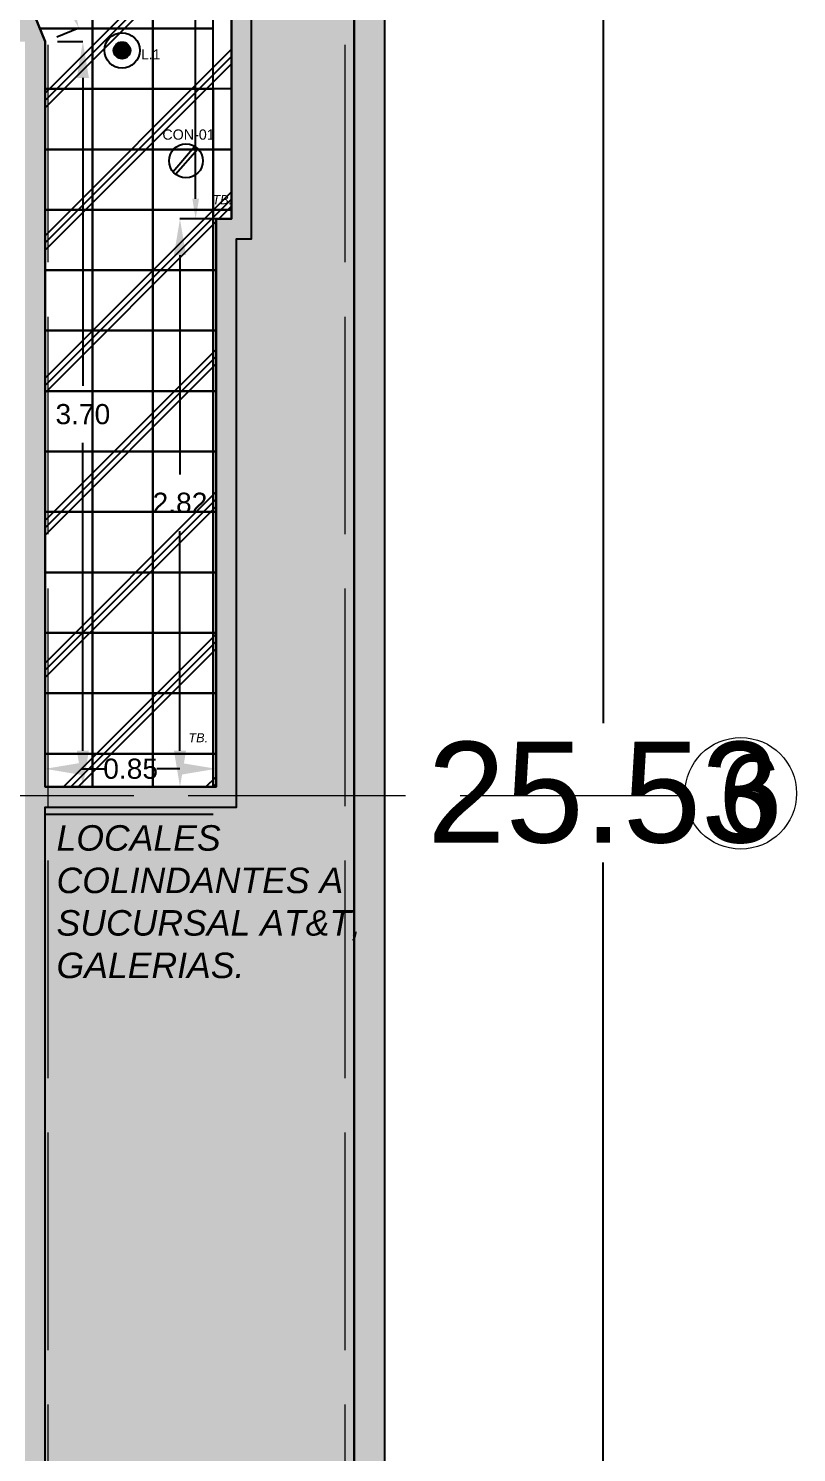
# Model space of a CAD drawing. Header units: millimetres. Extents: x 10930 to 21977, y 3767 to 7635.
# Drawn here: x 10978.01 to 10981.83, y 3805.53 to 3812.6 of the extents above; entities that cross this region are included whole.
import ezdxf

# ---------------------------------------------------------------- set-up
doc = ezdxf.new("R2010")
doc.units = ezdxf.units.MM
doc.linetypes.add('ACAD_ISO02W100', pattern=[15, 12, -3])
for name, color, linetype, lineweight in [('CONTACTOS', 40, 'Continuous', 18), ('COTAS', 161, 'ACAD_ISO02W100', 20), ('LUMINARIAS', 3, 'Continuous', 18), ('MURO TABLAROKA', 253, 'Continuous', 25), ('PLAFON', 151, 'Continuous', 25)]:
    doc.layers.add(name, color=color, linetype=linetype, lineweight=lineweight)
for name, color, linetype in [('LOCALES COLINDANTES', 50, 'Continuous'), ('MEDIDAS.', 75, 'Continuous'), ('MUROS - ARQ.', 251, 'Continuous'), ('MUROS ACABADO.', 201, 'Continuous'), ('PISO PATIO DE SERVICIO', 132, 'Continuous'), ('PISO PATIO PUBLICO', 142, 'Continuous')]:
    doc.layers.add(name, color=color, linetype=linetype)
doc.styles.get("Standard").update_dxf_attribs({"font": 'arial.ttf'})
doc.dimstyles.get("Standard").update_dxf_attribs({"dimtxt": 0.15, "dimasz": 0.18, "dimexe": 0.18, "dimexo": 0.0625, "dimgap": 0.09, "dimtad": 0, "dimtih": 1, "dimtoh": 1, "dimzin": 0, "dimdsep": 46, "dimtxsty": 'Standard', "dimblk2": 'ARCHTICK', "dimcen": 0.09, "dimadec": 0, "dimazin": 0, "dimtfac": 1, "dimtofl": 0, "dimtmove": 0, "dimatfit": 3, "dimfxl": 1, "dimtolj": 1, "dimtzin": 0, "dimarcsym": 0})

# ---------------------------------------------------------------- blocks, each defined once
blk = doc.blocks.new('*D41')
at = {"layer": 'Defpoints', "color": 0, "transparency": 16777216}
for p in [(10978.9467, 3808.9229), (10978.0967, 3808.833), (10978.9467, 3808.833)]:
    blk.add_point(p, dxfattribs=at)
at = {"layer": 'MEDIDAS.', "color": 0, "lineweight": -2, "transparency": 16777216}
for p, q in [((10978.0967, 3808.8955), (10978.0967, 3808.9229)), ((10978.2767, 3808.9229), (10978.3914, 3808.9229)), ((10978.7667, 3808.9229), (10978.652, 3808.9229)), ((10978.9467, 3808.8955), (10978.9467, 3808.9229))]:
    blk.add_line(p, q, dxfattribs=at)
at = {"layer": 'MEDIDAS.', "color": 0, "transparency": 16777216}
for points in [[(10978.2767, 3808.9529), (10978.2767, 3808.8929), (10978.0967, 3808.9229)], [(10978.7667, 3808.9529), (10978.7667, 3808.8929), (10978.9467, 3808.9229)]]:
    blk.add_solid(points, dxfattribs=at)
at = {"layer": 'MEDIDAS.', "color": 0, "transparency": 16777216, "insert": (10978.5217, 3808.9229), "char_height": 0.1, "attachment_point": 5}
blk.add_mtext('\\A1;0.85', dxfattribs=at)
blk = doc.blocks.new('_ArchTick')
at = {"color": 0, "linetype": 'ByBlock', "const_width": 0.15}
blk.add_lwpolyline([(-0.5, -0.5), (0.5, 0.5)], dxfattribs=at)
blk = doc.blocks.new('*D42')
at = {"layer": 'Defpoints', "color": 0, "transparency": 16777216}
for p in [(10978.9467, 3811.653), (10978.7667, 3808.833), (10978.9467, 3808.833)]:
    blk.add_point(p, dxfattribs=at)
at = {"layer": 'MEDIDAS.', "color": 0, "lineweight": -2, "transparency": 16777216}
for p, q in [((10978.8842, 3811.653), (10978.7667, 3811.653)), ((10978.7667, 3811.473), (10978.7667, 3810.3841)), ((10978.7667, 3809.013), (10978.7667, 3810.102)), ((10978.8842, 3808.833), (10978.7667, 3808.833))]:
    blk.add_line(p, q, dxfattribs=at)
at = {"layer": 'MEDIDAS.', "color": 0, "transparency": 16777216}
for points in [[(10978.7367, 3811.473), (10978.7967, 3811.473), (10978.7667, 3811.653)], [(10978.7367, 3809.013), (10978.7967, 3809.013), (10978.7667, 3808.833)]]:
    blk.add_solid(points, dxfattribs=at)
at = {"layer": 'MEDIDAS.', "color": 0, "transparency": 16777216, "insert": (10978.7667, 3810.243), "char_height": 0.1, "attachment_point": 5}
blk.add_mtext('\\A1;2.82', dxfattribs=at)
blk = doc.blocks.new('*D43')
at = {"layer": 'Defpoints', "color": 0, "transparency": 16777216}
for p in [(10978.0967, 3812.533), (10978.2844, 3812.533), (10978.0967, 3808.833)]:
    blk.add_point(p, dxfattribs=at)
at = {"layer": 'MEDIDAS.', "color": 0, "lineweight": -2, "transparency": 16777216}
for p, q in [((10978.1592, 3812.533), (10978.2844, 3812.533)), ((10978.2844, 3812.353), (10978.2844, 3810.8241)), ((10978.2844, 3809.013), (10978.2844, 3810.5419)), ((10978.1592, 3808.833), (10978.2844, 3808.833))]:
    blk.add_line(p, q, dxfattribs=at)
at = {"layer": 'MEDIDAS.', "color": 0, "transparency": 16777216}
for points in [[(10978.2544, 3812.353), (10978.3144, 3812.353), (10978.2844, 3812.533)], [(10978.2544, 3809.013), (10978.3144, 3809.013), (10978.2844, 3808.833)]]:
    blk.add_solid(points, dxfattribs=at)
at = {"layer": 'MEDIDAS.', "color": 0, "transparency": 16777216, "insert": (10978.2844, 3810.683), "char_height": 0.1, "attachment_point": 5}
blk.add_mtext('\\A1;3.70', dxfattribs=at)
blk = doc.blocks.new('*D44')
at = {"layer": 'Defpoints', "color": 0, "transparency": 16777216}
for p in [(10978.8445, 3816.098), (10979.0221, 3816.098), (10979.0221, 3811.653)]:
    blk.add_point(p, dxfattribs=at)
at = {"layer": 'MEDIDAS.', "color": 0, "lineweight": -2, "transparency": 16777216}
for p, q in [((10978.9596, 3816.098), (10978.8445, 3816.098)), ((10978.8445, 3815.998), (10978.8445, 3814.0164)), ((10978.8445, 3811.753), (10978.8445, 3813.7347)), ((10978.9596, 3811.653), (10978.8445, 3811.653))]:
    blk.add_line(p, q, dxfattribs=at)
at = {"layer": 'MEDIDAS.', "color": 0, "transparency": 16777216}
for points in [[(10978.8279, 3815.998), (10978.8612, 3815.998), (10978.8445, 3816.098)], [(10978.8279, 3811.753), (10978.8612, 3811.753), (10978.8445, 3811.653)]]:
    blk.add_solid(points, dxfattribs=at)
at = {"layer": 'MEDIDAS.', "color": 0, "transparency": 16777216, "insert": (10978.8445, 3813.8755), "char_height": 0.1, "attachment_point": 5}
blk.add_mtext('\\A1;4.45', dxfattribs=at)
blk = doc.blocks.new('*D45')
at = {"layer": 'Defpoints', "color": 0, "transparency": 16777216}
for p in [(10977.6617, 3813.5981), (10978.2644, 3812.6015), (10978.0967, 3812.533)]:
    blk.add_point(p, dxfattribs=at)
at = {"layer": 'MEDIDAS.', "color": 0, "lineweight": -2, "transparency": 16777216}
for p, q in [((10977.7196, 3813.6217), (10977.8294, 3813.6665)), ((10977.8974, 3813.4999), (10977.9956, 3813.2597)), ((10978.1963, 3812.7681), (10978.1108, 3812.9776)), ((10978.1546, 3812.5567), (10978.2644, 3812.6015))]:
    blk.add_line(p, q, dxfattribs=at)
at = {"layer": 'MEDIDAS.', "color": 0, "transparency": 16777216}
for points in [[(10977.9252, 3813.5112), (10977.8697, 3813.4886), (10977.8294, 3813.6665)], [(10978.2241, 3812.7795), (10978.1685, 3812.7568), (10978.2644, 3812.6015)]]:
    blk.add_solid(points, dxfattribs=at)
at = {"layer": 'MEDIDAS.', "color": 0, "transparency": 16777216, "insert": (10978.0532, 3813.1186), "char_height": 0.1, "attachment_point": 5}
blk.add_mtext('\\A1;1.15', dxfattribs=at)
blk = doc.blocks.new('*D69')
at = {"layer": 'Defpoints', "color": 0, "transparency": 16777216}
for p in [(10979.6321, 3821.568), (10979.6321, 3796.039), (10980.8686, 3796.039)]:
    blk.add_point(p, dxfattribs=at)
at = {"layer": 'MEDIDAS.', "color": 0, "lineweight": -2, "transparency": 16777216}
for p, q in [((10979.6321, 3821.568), (10980.8686, 3821.568)), ((10980.8686, 3821.388), (10980.8686, 3809.149)), ((10980.8686, 3796.219), (10980.8686, 3808.4581)), ((10979.6321, 3796.039), (10980.8686, 3796.039))]:
    blk.add_line(p, q, dxfattribs=at)
at = {"layer": 'MEDIDAS.', "color": 0, "transparency": 16777216}
for points in [[(10980.8386, 3821.388), (10980.8986, 3821.388), (10980.8686, 3821.568)], [(10980.8386, 3796.219), (10980.8986, 3796.219), (10980.8686, 3796.039)]]:
    blk.add_solid(points, dxfattribs=at)
at = {"layer": 'MEDIDAS.', "color": 0, "transparency": 16777216, "insert": (10980.8686, 3808.8035), "char_height": 0.5, "attachment_point": 5}
blk.add_mtext('\\A1;25.53', dxfattribs=at)
blk = doc.blocks.new('CONTACTO')
at = {"layer": 'CONTACTOS', "lineweight": -3}
for p, q in [((10969.1289, 3793.7906), (10969.2377, 3793.9163)), ((10969.143, 3793.7778), (10969.2535, 3793.9045))]:
    blk.add_line(p, q, dxfattribs=at)
blk.add_circle((10969.1947, 3793.8441), 0.0841, dxfattribs=at)
at = {"layer": 'CONTACTOS', "color": 7}
blk.add_text('CON-01', height=0.05069, dxfattribs=at).set_placement((10969.0776, 3793.9495))
blk = doc.blocks.new('ll-1')
at = {"layer": 'LUMINARIAS', "lineweight": -3}
h = blk.add_hatch(color=256, dxfattribs=at)
h.dxf.hatch_style = 1
edge = h.paths.add_edge_path()
edge.add_arc((10972.75, 3796.442), 0.0592, 0, 360)
for radius in [0.125, 0.0592]:
    blk.add_circle((10972.75, 3796.442), radius, dxfattribs=at)
at = {"layer": 'LUMINARIAS', "color": 10}
blk.add_text('L.1', height=0.0699, dxfattribs=at).set_placement((10972.885, 3796.379))
blk = doc.blocks.new('piso de patio de servicio')
at = {"layer": 'PISO PATIO DE SERVICIO', "color": 254}
for points in [[(10978.0701, 3812.598), (10978.3321, 3812.598), (10978.3321, 3812.898), (10978.0321, 3812.898), (10978.0321, 3812.6912)], [(10978.0967, 3812.298), (10978.3321, 3812.298), (10978.3321, 3812.598), (10978.0701, 3812.598)], [(10978.0967, 3811.998), (10978.3321, 3811.998), (10978.3321, 3812.298), (10978.0967, 3812.298)], [(10978.0967, 3811.698), (10978.3321, 3811.698), (10978.3321, 3811.998), (10978.0967, 3811.998)], [(10978.0967, 3811.398), (10978.3321, 3811.398), (10978.3321, 3811.698), (10978.0967, 3811.698)], [(10979.0221, 3811.653), (10979.0221, 3811.698), (10978.9321, 3811.698), (10978.9321, 3811.398), (10978.9467, 3811.398)], [(10978.0967, 3811.098), (10978.3321, 3811.098), (10978.3321, 3811.398), (10978.0967, 3811.398)], [(10978.0967, 3810.798), (10978.3321, 3810.798), (10978.3321, 3811.098), (10978.0967, 3811.098)], [(10978.0967, 3810.498), (10978.3321, 3810.498), (10978.3321, 3810.798), (10978.0967, 3810.798)], [(10978.0967, 3810.198), (10978.3321, 3810.198), (10978.3321, 3810.498), (10978.0967, 3810.498)], [(10978.0967, 3809.898), (10978.3321, 3809.898), (10978.3321, 3810.198), (10978.0967, 3810.198)], [(10978.0967, 3809.598), (10978.3321, 3809.598), (10978.3321, 3809.898), (10978.0967, 3809.898)], [(10978.0967, 3809.298), (10978.3321, 3809.298), (10978.3321, 3809.598), (10978.0967, 3809.598)], [(10978.0967, 3808.998), (10978.3321, 3808.998), (10978.3321, 3809.298), (10978.0967, 3809.298)], [(10978.3321, 3808.833), (10978.3321, 3808.998), (10978.0967, 3808.998)], [(10978.6321, 3808.833), (10978.6321, 3808.998), (10978.3321, 3808.998), (10978.3321, 3808.833)], [(10978.9321, 3808.833), (10978.9321, 3808.998), (10978.6321, 3808.998), (10978.6321, 3808.833)]]:
    blk.add_lwpolyline(points, dxfattribs=at)
for points in [[(10978.3321, 3812.598), (10978.6321, 3812.598), (10978.6321, 3812.898), (10978.3321, 3812.898)], [(10978.6321, 3812.598), (10978.9321, 3812.598), (10978.9321, 3812.898), (10978.6321, 3812.898)], [(10978.3321, 3812.298), (10978.6321, 3812.298), (10978.6321, 3812.598), (10978.3321, 3812.598)], [(10978.6321, 3812.298), (10978.9321, 3812.298), (10978.9321, 3812.598), (10978.6321, 3812.598)], [(10978.3321, 3811.998), (10978.6321, 3811.998), (10978.6321, 3812.298), (10978.3321, 3812.298)], [(10978.6321, 3811.998), (10978.9321, 3811.998), (10978.9321, 3812.298), (10978.6321, 3812.298)], [(10978.9321, 3811.998), (10979.0221, 3811.998), (10979.0221, 3812.298), (10978.9321, 3812.298)], [(10978.3321, 3811.698), (10978.6321, 3811.698), (10978.6321, 3811.998), (10978.3321, 3811.998)], [(10978.6321, 3811.698), (10978.9321, 3811.698), (10978.9321, 3811.998), (10978.6321, 3811.998)], [(10978.9321, 3811.698), (10979.0221, 3811.698), (10979.0221, 3811.998), (10978.9321, 3811.998)], [(10978.3321, 3811.398), (10978.6321, 3811.398), (10978.6321, 3811.698), (10978.3321, 3811.698)], [(10978.6321, 3811.398), (10978.9321, 3811.398), (10978.9321, 3811.698), (10978.6321, 3811.698)], [(10978.3321, 3811.098), (10978.6321, 3811.098), (10978.6321, 3811.398), (10978.3321, 3811.398)], [(10978.6321, 3811.098), (10978.9321, 3811.098), (10978.9321, 3811.398), (10978.6321, 3811.398)], [(10978.9321, 3811.098), (10978.9467, 3811.098), (10978.9467, 3811.398), (10978.9321, 3811.398)], [(10978.3321, 3810.798), (10978.6321, 3810.798), (10978.6321, 3811.098), (10978.3321, 3811.098)], [(10978.6321, 3810.798), (10978.9321, 3810.798), (10978.9321, 3811.098), (10978.6321, 3811.098)], [(10978.9321, 3810.798), (10978.9467, 3810.798), (10978.9467, 3811.098), (10978.9321, 3811.098)], [(10978.3321, 3810.498), (10978.6321, 3810.498), (10978.6321, 3810.798), (10978.3321, 3810.798)], [(10978.6321, 3810.498), (10978.9321, 3810.498), (10978.9321, 3810.798), (10978.6321, 3810.798)], [(10978.9321, 3810.498), (10978.9467, 3810.498), (10978.9467, 3810.798), (10978.9321, 3810.798)], [(10978.3321, 3810.198), (10978.6321, 3810.198), (10978.6321, 3810.498), (10978.3321, 3810.498)], [(10978.6321, 3810.198), (10978.9321, 3810.198), (10978.9321, 3810.498), (10978.6321, 3810.498)], [(10978.9321, 3810.198), (10978.9467, 3810.198), (10978.9467, 3810.498), (10978.9321, 3810.498)], [(10978.3321, 3809.898), (10978.6321, 3809.898), (10978.6321, 3810.198), (10978.3321, 3810.198)], [(10978.6321, 3809.898), (10978.9321, 3809.898), (10978.9321, 3810.198), (10978.6321, 3810.198)], [(10978.9321, 3809.898), (10978.9467, 3809.898), (10978.9467, 3810.198), (10978.9321, 3810.198)], [(10978.3321, 3809.598), (10978.6321, 3809.598), (10978.6321, 3809.898), (10978.3321, 3809.898)], [(10978.6321, 3809.598), (10978.9321, 3809.598), (10978.9321, 3809.898), (10978.6321, 3809.898)], [(10978.9321, 3809.598), (10978.9467, 3809.598), (10978.9467, 3809.898), (10978.9321, 3809.898)], [(10978.3321, 3809.298), (10978.6321, 3809.298), (10978.6321, 3809.598), (10978.3321, 3809.598)], [(10978.6321, 3809.298), (10978.9321, 3809.298), (10978.9321, 3809.598), (10978.6321, 3809.598)], [(10978.9321, 3809.298), (10978.9467, 3809.298), (10978.9467, 3809.598), (10978.9321, 3809.598)], [(10978.3321, 3808.998), (10978.6321, 3808.998), (10978.6321, 3809.298), (10978.3321, 3809.298)], [(10978.6321, 3808.998), (10978.9321, 3808.998), (10978.9321, 3809.298), (10978.6321, 3809.298)], [(10978.9321, 3808.998), (10978.9467, 3808.998), (10978.9467, 3809.298), (10978.9321, 3809.298)], [(10978.9321, 3808.833), (10978.9467, 3808.833), (10978.9467, 3808.998), (10978.9321, 3808.998)]]:
    blk.add_lwpolyline(points, close=True, dxfattribs=at)
at = {"layer": 'PISO PATIO PUBLICO', "color": 254}
blk.add_lwpolyline([(10977.1321, 3814.548), (10978.2117, 3814.548), (10978.2117, 3814.448), (10977.1321, 3814.4481), (10977.1321, 3813.5981), (10977.6617, 3813.5981), (10978.0967, 3812.533), (10978.0967, 3808.833), (10978.9467, 3808.833), (10978.9467, 3811.653), (10979.0221, 3811.653), (10979.0221, 3816.098), (10978.0321, 3816.098)], dxfattribs=at)

msp = doc.modelspace()

# ---------------------------------------------------------------- hatches: boundary and pattern name
at = {"layer": 'LOCALES COLINDANTES'}
h = msp.add_hatch(color=9, dxfattribs=at)
h.dxf.hatch_style = 1
h.paths.add_polyline_path([(10979.6321, 3796.039), (10979.6321, 3821.568), (10967.3367, 3821.568), (10967.3367, 3796.039), (10967.1867, 3796.039), (10967.1867, 3821.718), (10979.7821, 3821.718), (10979.7821, 3796.039)])
h = msp.add_hatch(color=254, dxfattribs=at)
h.dxf.hatch_style = 1
h.paths.add_polyline_path([(10979.4321, 3817.998), (10979.6321, 3817.998), (10979.6321, 3796.039), (10978.0967, 3796.039), (10978.0967, 3796.439), (10977.6967, 3796.439), (10977.6967, 3796.2849), (10977.5754, 3796.2849), (10977.1467, 3796.1914), (10977.1467, 3796.789), (10977.3467, 3796.789), (10977.3467, 3796.899), (10977.8913, 3796.899), (10978.0967, 3800.5802), (10978.0967, 3808.733), (10979.0467, 3808.733), (10979.0467, 3811.553), (10979.1221, 3811.553), (10979.1221, 3816.098), (10979.4321, 3816.098)])
at = {"layer": 'MURO TABLAROKA'}
h = msp.add_hatch(color=251, dxfattribs=at)
h.dxf.hatch_style = 1
h.paths.add_polyline_path([(10977.6967, 3796.039), (10977.6967, 3796.2849), (10977.5754, 3796.2849), (10977.1467, 3796.1914), (10977.1467, 3796.789), (10977.3467, 3796.789), (10977.3467, 3796.899), (10977.8913, 3796.899), (10978.0967, 3800.5802), (10978.0967, 3808.733), (10979.0467, 3808.733), (10979.0467, 3811.553), (10979.1221, 3811.553), (10979.1221, 3816.098), (10979.4321, 3816.098), (10979.4321, 3817.998), (10979.6321, 3817.998), (10979.6321, 3821.568), (10976.6141, 3821.568), (10968.7067, 3818.6277), (10968.7067, 3818.521), (10976.6321, 3821.468), (10976.6321, 3819.998), (10977.3221, 3819.998), (10977.3221, 3820.018), (10977.3521, 3820.018), (10977.3521, 3820.118), (10976.7321, 3820.118), (10976.7321, 3821.468), (10978.0321, 3821.468), (10978.0321, 3820.0202), (10978.0621, 3820.0202), (10978.0621, 3819.998), (10978.1621, 3819.998), (10978.1621, 3820.018), (10978.1921, 3820.018), (10978.1921, 3821.468), (10979.5321, 3821.468), (10979.5321, 3820.118), (10978.8721, 3820.118), (10978.8721, 3820.018), (10978.9021, 3820.018), (10978.9021, 3819.998), (10979.5321, 3819.998), (10979.5321, 3818.098), (10979.3321, 3818.098), (10979.3321, 3816.198), (10978.0321, 3816.198), (10978.0321, 3816.098), (10979.0221, 3816.098), (10979.0221, 3811.653), (10978.9467, 3811.653), (10978.9467, 3808.833), (10978.0967, 3808.833), (10978.0967, 3812.533), (10977.6617, 3813.5981), (10977.1317, 3813.5981), (10977.1317, 3814.4481), (10978.2117, 3814.448), (10978.2117, 3814.548), (10977.0417, 3814.548), (10977.0417, 3814.513), (10977.0267, 3814.513), (10977.0267, 3812.633), (10977.3967, 3812.633), (10977.3967, 3812.533), (10977.9967, 3812.533), (10977.9967, 3800.583), (10977.7967, 3796.999), (10977.2467, 3796.999), (10977.2467, 3796.889), (10977.1467, 3796.889), (10977.1467, 3796.939), (10977.0467, 3796.939), (10977.0467, 3796.039), (10977.1467, 3796.039), (10977.1467, 3796.089), (10977.5967, 3796.1872), (10977.5967, 3796.039)])
at = {"layer": 'PLAFON'}
h = msp.add_hatch(dxfattribs=at)
h.set_pattern_fill('JIS_RC_10', color=142, scale=0.05)
h.paths.add_polyline_path([(10976.6321, 3821.468), (10968.7067, 3818.521), (10967.4367, 3818.521), (10967.4367, 3815.681), (10967.4567, 3815.681), (10967.4567, 3815.081), (10968.4067, 3815.081), (10968.4067, 3815.681), (10973.4067, 3815.681), (10973.4067, 3816.281), (10974.6067, 3816.281), (10974.6067, 3815.681), (10977.1267, 3815.681), (10977.1267, 3815.096), (10977.0417, 3815.096), (10977.0417, 3815.131), (10977.0267, 3815.131), (10977.0267, 3814.513), (10977.0417, 3814.513), (10977.0417, 3814.548), (10978.2117, 3814.548), (10978.2117, 3814.448), (10977.1317, 3814.4481), (10977.1317, 3813.5981), (10977.6617, 3813.5981), (10978.0967, 3812.533), (10978.0967, 3808.833), (10978.9467, 3808.833), (10978.9467, 3811.653), (10979.0221, 3811.653), (10979.0221, 3816.098), (10978.0321, 3816.098), (10978.0321, 3816.198), (10979.3321, 3816.198), (10979.3321, 3818.098), (10979.5321, 3818.098), (10979.5321, 3819.998), (10978.9021, 3819.998), (10978.9021, 3820.018), (10978.8721, 3820.018), (10978.8721, 3820.118), (10979.5321, 3820.118), (10979.5321, 3821.468), (10978.1921, 3821.468), (10978.1921, 3820.018), (10978.1621, 3820.018), (10978.1621, 3819.998), (10978.0621, 3819.998), (10978.0621, 3820.0202), (10978.0321, 3820.0202), (10978.0321, 3821.468), (10976.7321, 3821.468), (10976.7321, 3820.118), (10977.3521, 3820.118), (10977.3521, 3820.018), (10977.3221, 3820.018), (10977.3221, 3819.998), (10976.6321, 3819.998)])

# ---------------------------------------------------------------- linework, layer by layer
at = {"layer": 'COTAS', "color": 10, "linetype": 'ACAD_ISO02W100', "ltscale": 0.09}
for p, q in [((10978.1112, 3823.3173), (10978.1112, 3794.9232)), ((10979.5844, 3823.3173), (10979.5844, 3794.9232))]:
    msp.add_line(p, q, dxfattribs=at)
at = {"layer": 'COTAS', "color": 1, "ltscale": 0.09}
msp.add_line((10981.237, 3808.7893), (10965.8725, 3808.7893), dxfattribs=at)
at = {"layer": 'COTAS', "color": 142}
msp.add_circle((10981.551, 3808.8012), 0.2769, dxfattribs=at)
at = {"layer": 'LOCALES COLINDANTES', "color": 2}
msp.add_lwpolyline([(10979.6321, 3796.039), (10979.6321, 3821.568), (10967.3367, 3821.568), (10967.3367, 3796.039), (10967.1867, 3796.039), (10967.1867, 3821.718), (10979.7821, 3821.718), (10979.7821, 3796.039)], close=True, dxfattribs=at)
at = {"layer": 'LOCALES COLINDANTES', "color": 9}
msp.add_lwpolyline([(10979.6321, 3796.039), (10979.6321, 3821.568), (10967.3367, 3821.568), (10967.3367, 3796.039), (10967.1867, 3796.039), (10967.1867, 3821.718), (10979.7821, 3821.718), (10979.7821, 3796.039)], close=True, dxfattribs=at)
at = {"layer": 'LOCALES COLINDANTES', "color": 254}
msp.add_lwpolyline([(10979.4321, 3817.998), (10979.6321, 3817.998), (10979.6321, 3796.039), (10978.0967, 3796.039), (10978.0967, 3796.439), (10977.6967, 3796.439), (10977.6967, 3796.2849), (10977.5754, 3796.2849), (10977.1467, 3796.1914), (10977.1467, 3796.789), (10977.3467, 3796.789), (10977.3467, 3796.899), (10977.8913, 3796.899), (10978.0967, 3800.5802), (10978.0967, 3808.733), (10979.0467, 3808.733), (10979.0467, 3811.553), (10979.1221, 3811.553), (10979.1221, 3816.098), (10979.4321, 3816.098), (10979.4321, 3817.998)], dxfattribs=at)
at = {"layer": 'MURO TABLAROKA', "color": 251}
for points in [[(10979.0221, 3816.098), (10979.0221, 3811.653), (10978.9467, 3811.653), (10978.9467, 3808.833), (10978.0967, 3808.833), (10978.0967, 3812.533), (10977.6617, 3813.5981)], [(10978.0967, 3800.5802), (10978.0967, 3808.733), (10979.0467, 3808.733), (10979.0467, 3811.553), (10979.1221, 3811.553), (10979.1221, 3816.098)]]:
    msp.add_lwpolyline(points, dxfattribs=at)
at = {"layer": 'MUROS - ARQ.', "color": 251}
for points in [[(10979.0221, 3814.548), (10979.0221, 3811.653), (10978.9467, 3811.653), (10978.9467, 3808.833), (10978.0967, 3808.833), (10978.0967, 3812.533), (10977.6617, 3813.5981)], [(10978.0967, 3800.5802), (10978.0967, 3808.733), (10979.0467, 3808.733), (10979.0467, 3808.833), (10979.0467, 3811.553), (10979.1221, 3811.553), (10979.1221, 3814.548)]]:
    msp.add_lwpolyline(points, dxfattribs=at)
at = {"layer": 'PISO PATIO DE SERVICIO', "color": 254}
for points in [[(10978.0967, 3808.698), (10978.3321, 3808.698)], [(10978.3321, 3808.698), (10978.6321, 3808.698)], [(10978.6321, 3808.698), (10978.9321, 3808.698)]]:
    msp.add_lwpolyline(points, dxfattribs=at)
at = {"layer": 'PLAFON', "color": 7, "true_color": 0xeaeff1}
msp.add_lwpolyline([(10977.6617, 3813.5981), (10978.0967, 3812.533), (10978.0967, 3808.833), (10978.9467, 3808.833), (10978.9467, 3811.653), (10979.0221, 3811.653), (10979.0221, 3816.098)], dxfattribs=at)

# ---------------------------------------------------------------- block references
at = {"layer": 'CONTACTOS'}
msp.add_blockref('CONTACTO', (9.6017, 18.0966), dxfattribs=at)
at = {"layer": 'LUMINARIAS', "xscale": 0.7032361221565615, "yscale": 0.7032361221565615, "zscale": 0.7032361221565615}
msp.add_blockref('ll-1', (3262.0448, 1142.6941), dxfattribs=at)
at = {"layer": 'PISO PATIO PUBLICO'}
msp.add_blockref('piso de patio de servicio', (0, 0), dxfattribs=at)

# ---------------------------------------------------------------- texts
at = {"layer": 'COTAS', "color": 142, "insert": (10981.4427, 3808.993), "char_height": 0.4015, "attachment_point": 1}
msp.add_mtext('6', dxfattribs=at)
at = {"layer": 'LOCALES COLINDANTES', "color": 7, "insert": (10978.1537, 3808.6431), "char_height": 0.12648, "attachment_point": 1}
msp.add_mtext_dynamic_manual_height_columns('{\\fArial|b0|i1|c0|p34;\\C230;LOCALES COLINDANTES A SUCURSAL AT&T, GALERIAS.}', width=1.882024, gutter_width=12.5, heights=[0], dxfattribs=at)
at = {"layer": 'MUROS ACABADO.', "color": 10, "char_height": 0.045157, "attachment_point": 1}
for insert in [(10978.9275, 3811.7708), (10978.8083, 3809.0998)]:
    msp.add_mtext_dynamic_manual_height_columns('{\\fArial|b0|i1|c0|p34;TB.}', width=3.702999, gutter_width=12.5, heights=[0], dxfattribs=dict(at, insert=insert))

# ---------------------------------------------------------------- dimensions: what is measured, and where the dimension line sits
at = {"layer": 'MEDIDAS.'}
for base, p1, p2, angle, override, picture, middle, dimtype in [((10980.8686, 3796.039), (10979.6321, 3821.568), (10979.6321, 3796.039), 90, {"dimtxt": 0.5, "dimexe": 0, "dimexo": 0}, '*D69', (10980.8686, 3808.8035), 160), ((10978.8445299226, 3816.0980225453), (10979.0220890684, 3811.6530225453), (10979.0220890684, 3816.0980225453), 90, {"dimtxt": 0.1, "dimasz": 0.1, "dimexe": 0}, '*D44', (10978.8445299226, 3813.8755225453), 160), ((10978.2644, 3812.6015), (10977.6617, 3813.5981), (10978.0967, 3812.533), 292.21707, {"dimtxt": 0.1, "dimexe": 0}, '*D45', (10978.0532, 3813.1186), 161), ((10978.2844, 3812.533), (10978.0967, 3808.833), (10978.0967, 3812.533), 90, {"dimtxt": 0.1, "dimexe": 0}, '*D43', (10978.2844, 3810.683), 160)]:
    dim = msp.add_linear_dim(base=base, p1=p1, p2=p2, angle=angle, dimstyle='Standard', override=override, dxfattribs=at)
    dim.commit()
    dim.dimension.update_dxf_attribs({"geometry": picture, "text_midpoint": middle, "dimtype": dimtype})
dim = msp.add_linear_dim(base=(10978.7667, 3808.833), p1=(10978.9467, 3811.653), p2=(10978.9467, 3808.833), angle=90, dimstyle='Standard', override={"dimtxt": 0.1, "dimexe": 0}, dxfattribs=at)
dim.commit()
dim.dimension.update_dxf_attribs({"geometry": '*D42', "text_midpoint": (10978.7667, 3810.243)})
at = {"layer": 'MEDIDAS.', "color": 200}
dim = msp.add_linear_dim(base=(10978.9467, 3808.9229), p1=(10978.0967, 3808.833), p2=(10978.9467, 3808.833), dimstyle='Standard', override={"dimtxt": 0.1, "dimexe": 0, "dimgap": 0}, dxfattribs=at)
dim.commit()
dim.dimension.update_dxf_attribs({"geometry": '*D41', "text_midpoint": (10978.5217, 3808.9229), "dimtype": 160})

doc.saveas('drawing.dxf')
